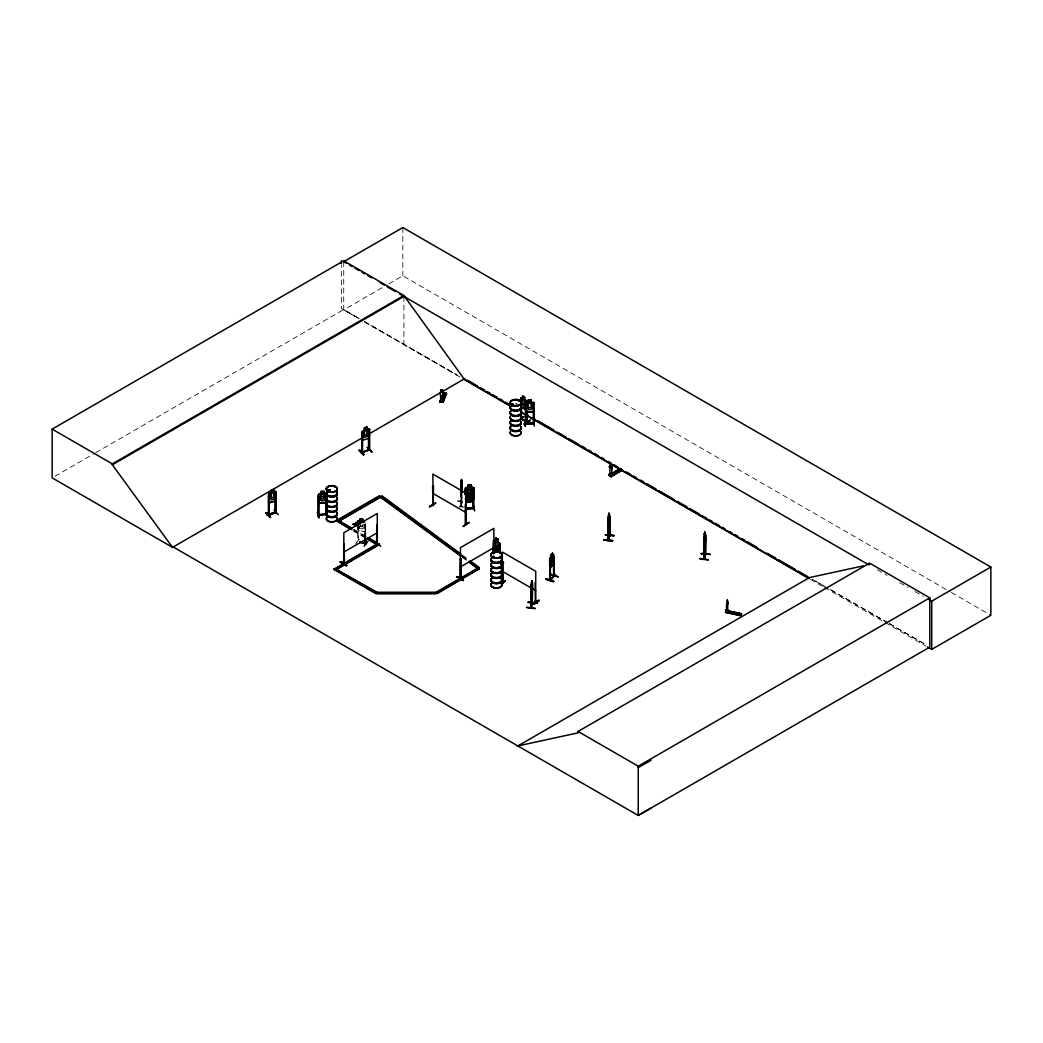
<?xml version="1.0" encoding="UTF-8"?>
<svg xmlns="http://www.w3.org/2000/svg" width="1043" height="1043" viewBox="0 0 1043 1043"><rect width="100%" height="100%" fill="white"/><g stroke="black" fill="none" stroke-linecap="round" stroke-linejoin="round"><path stroke-width="0.75" stroke-dasharray="5 3.75" d="M461.123 491.761L461.019 494.904M461.371 494.16L460.85 496.963L461.162 495.699M461.162 494.904L461.462 493.352M461.41 495.608L461.058 498.202L461.462 494.147M457.694 500.94L466.508 501.527M460.863 490.249L460.941 506.598L461.045 494.838M461.893 493.535L461.254 505.92M462.153 501.383L460.928 506.533M462.284 501.644L461.254 506.624L461.267 493.704M359.418 527.98L360.057 526.402L362.729 526.063L360.057 526.806L359.418 528.371L358.922 527.68L359.418 528.371M358.922 528.084L359.431 526.454M360.057 526.806L360.656 524.864M360.656 525.268L360.148 526.48L362.729 526.467M365.598 529.492L364.724 531.721L365.65 529.583M356.263 542.895L359.261 539.075L355.806 543.82M364.867 537.262L364.867 524.394L365.728 524.407L365.611 537.432L353.082 530.248M358.44 530.183L357.645 527.575L358.427 530.196L364.763 531.669L358.505 530.118M54.966 476.247L94.378 453.483M95.787 452.675L343.721 309.523L359.118 318.415M343.721 261.689L343.721 309.927L383.146 287.177M388.765 283.918L402.846 275.795L949.951 591.668M360.148 526.076L362.729 526.063M359.431 526.858L357.293 526.741M460.85 496.651L460.758 490.288M457.655 501.109L466.469 501.67M461.723 501.97L462.192 493.548M459.611 506.546L462.57 506.702M459.572 506.794L465.452 507.172M364.867 524.394L365.611 524.577M362.873 524.798L365.65 525.45M360.383 526.389L362.886 526.989L362.886 524.042M360.383 528.279L362.886 528.892L364.216 527.328L364.216 524.368M358.909 318.532L341.361 308.441L341.361 265.391M364.529 321.766L457.095 374.998L364.724 321.648M827.66 588.096L812.236 579.217L827.62 588.109M887.971 622.775L829.068 588.891L887.815 622.867M889.366 623.571L927.24 645.356M951.372 592.476L990.85 615.279M877.306 569.752L887.071 575.384M899.627 582.633L908.01 587.47M914.985 591.498L923.355 596.335M889.21 623.662L927.005 645.487M343.721 309.927L359.118 318.819M364.724 322.052L460.367 377.266M810.359 579.334L823.057 586.674M824.478 587.483L883.747 621.706M885.155 622.528L926.08 646.152M354.307 529.544L366.836 536.78M352.912 529.336L366.836 537.38M353.082 530.848L364.229 537.275M462.297 555.098L467.486 558.918M462.297 555.697L467.486 559.517M462.245 556.662L467.42 560.482M462.245 557.275L467.42 561.095M461.801 493.991L461.801 502.087M403.915 296.434L403.915 344.672M402.846 227.557L402.846 275.795M365.65 523.208L365.728 537.275M364.985 524.225L364.985 537.093M358.323 526.037L358.44 541.956M357.736 524.42L357.71 541.786M515.672 404.11A5.606 3.233 0 0 1 517.119 404.215M515.672 403.85A5.515 3.181 0 0 1 517.093 403.954M462.57 506.298L459.624 506.129L462.557 506.376"/><path stroke-width="1.5" d="M461.332 490.445L461.267 487.277M461.306 482.114L461.319 481.11M726.515 605.409L726.762 611.55L727.584 610.52L727.779 603.076M460.941 487.407L461.671 483.496L461.189 490.888L461.567 479.311L461.228 481.11M611.485 475.308L611.863 469.22A1.969 1.134 60 0 0 611.576 466.521L611.485 466.573A1.969 1.134 60 0 1 611.772 469.272L611.863 469.22M727.14 599.934L726.632 605.435M726.097 610.246L726.971 610.403M461.241 491.057L461.449 487.146M461.019 491.305L461.345 486.82M461.019 489.428L461.175 490.497L461.619 486.207M531.539 582.307L531.878 580.638L531.07 585.788M442.74 400.877L443.171 394.658A1.969 1.578 20.4 0 0 442.767 392.077L442.636 389.926L441.098 389.639M531.382 584.667L531.187 607.926L532.699 602.241L532.243 602.724M608.577 540L608.212 539.153M704.338 559.113L704.416 533.56L704.416 535.946M705.59 535.372L705.733 554.172M704.273 558.435L705.798 553.52L705.264 554.693L705.72 534.929M535.32 608.617C521.943 605.853 525.255 608.33 535.385 608.382M603.754 540.261C612.541 538.488 618.499 542.895 603.832 539.987M708.34 559.895C694.977 557.131 698.288 559.609 708.406 559.648M460.941 490.64L461.788 480.549L461.893 491.918M460.941 485.855L461.058 484.434M461.019 484.995L461.41 480.119M550.391 579.113C562.738 567.431 548.761 582.333 550.117 579.491M611.055 463.705L610.298 463.574L610.09 465.765A1.969 1.134 60 0 0 609.894 468.085L609.907 474.63L610.676 473.991M609.907 474.356L610.781 474.369M531.056 606.635L530.887 607.9L530.809 587.131L532.23 581.89L531.865 583.141M608.225 523.247L608.473 524.316L608.956 513.143L607.952 519.662L608.043 540.417L609.712 535.463M705.381 554.198L703.856 559.139L703.829 538.397L705.394 533.56M703.908 538.436L704.09 537.015M608.695 515.868L609.281 514.499M726.88 610.285L726.293 609.503L726.436 610.937L741.573 614.066L740.517 615.696L725.537 612.437L725.824 611.811L725.55 612.437M440.876 389.899L440.837 391.842A1.969 1.578 20.4 0 0 440.446 394.319L440.42 394.397M441.124 400.238C442.441 399.56 441.293 401.125 441.906 399.951M553.898 561.447L553.585 564.25L554.029 561.434M461.162 488.58L461.462 487.016L461.606 491.044M461.162 490.471L461.462 488.919M461.462 482.609L461.045 490.014M462.192 482.296L462.114 492.4M545.724 579.165C552.999 579.034 559.478 584.51 545.724 579.165L553.403 581.72M545.932 578.904L553.611 581.472M727.727 604.093L727.714 601.954M329.601 490.966L328.858 490.132L328.023 490.849M328.167 490.875L328.714 490.184M328.701 490.823L329.458 490.64M334.79 487.394L335.038 486.729M518.58 400.955L519.258 401.346M519.036 400.76L518.54 401.19M493.104 557.184L493.665 556.284M492.765 556.61L494.343 556.727L493.508 556.571M499.819 553.559L500.027 543.586M616.048 471.697L617.169 471.971M616.869 472.205L616.869 471.332M741.351 614.405L726.358 611.146L726.658 609.686L728.183 610.025L727.14 612.45C728.014 611.042 724.716 610.546 725.706 612.189L740.882 615.148L725.693 611.159M610.246 474.278L612.254 475.791L612.254 474.943L610.937 476.182M340.174 562.164C343.043 559.922 353.577 571.642 340.201 562.099M457.095 576.518C476.403 588.122 444.109 569.23 463.105 580.612M531.382 583.22L531.682 582.229M532.699 583.65L532.23 603.349M531.304 589.908L531.774 583.924L531.239 607.873M528.188 602.437L537.015 603.037L528.266 602.124M531.056 595.331C534.368 575.319 531.135 601.628 530.887 593.532M531.056 606.843L532.243 602.919L532.126 581.877M530.9 607.847L532.543 602.945M608.551 514.942L609.047 513.156L609.19 515.62M608.551 515.737L608.851 514.747M608.225 518.254L609.386 514.395M609.399 535.933L609.555 516.129L609.881 535.411M609.712 535.972L609.855 516.168M608.473 522.413L608.929 516.441L608.473 540.352M605.37 534.811L614.171 535.554L605.435 534.642M608.121 527.836C611.628 509.844 608.343 532.556 607.965 525.972M608.538 539.961L608.095 539.244M609.399 535.228L609.92 534.72L609.529 535.385M608.551 514.812L607.991 540.378M609.399 535.437L608.525 539.387M608.434 540.352L609.894 535.515M704.416 533.703L704.912 531.917L704.338 543.077L704.077 542.008M704.416 534.485L704.586 533.586M704.338 541.174L704.794 535.202L704.221 559.204L705.759 554.276M701.222 553.716L710.035 554.315L701.3 553.403M703.986 546.597C707.35 528.827 704.312 550.613 703.908 544.811M276.239 512.621L268.507 515.125L269.224 514.212M276.226 511.957L275.417 512.204L276.121 512.009M362.625 451.593L361.634 452.362L362.651 451.736M369.496 449.364L368.7 449.611M369.509 450.015L361.83 452.545L368.505 449.637M275.352 500.875L276.291 498.293M276.239 498.241L275.417 500.94L269.459 502.869L268.677 500.757M362.038 438.125L362.808 440.172L368.7 438.334L369.522 429.273L369.496 450.068L369.287 430.59L368.583 430.824L368.661 450.302L368.583 430.824M500.027 549.909L499.31 551.956L494.434 549.205L493.795 546.48L494.499 549.166M442.74 390.408L442.767 392.077M446.026 393.159L442.415 402.076L443.223 402.272L439.898 401.881L441.567 397.344M439.963 401.881L441.789 397.174M443.132 393.576L446.013 393.941L443.132 393.576L443.471 392.494L446.573 393.237L443.249 392.82M443.471 392.494C445.713 395.962 435.661 411.281 443.066 394.384M439.885 401.868L441.645 398.934M442.701 395.923L444.005 392.82M440.641 401.855L441.789 398.752M442.884 395.832L444.24 392.963M441.997 401.751L442.036 400.264L441.15 400.16L441.124 401.646M443.001 401.216L442.232 402.155L445.987 393.172M442.597 402.194L446.13 393.172M442.845 402.233L446.352 392.846M443.158 402.272L446.587 393.224M550.183 558.07L549.674 580.169M265.835 512.934C274.465 523.469 269.25 512.296 265.835 512.947M266.226 512.439L270.528 517.237L266.213 512.726M359.118 450.341C362.416 449.507 367.814 460.993 359.118 450.341L363.459 454.774M359.483 449.859L363.877 454.67M726.241 610.272L726.436 609.542L726.111 611.433M441.711 400.46L441.385 400.708M735.172 612.58L734.715 613.284M326.994 500.444L326.016 502.948L319.236 503.404L318.363 501.161M726.371 611.146L726.645 610.52L725.615 612.124M726.71 610.637L741.495 614.197M740.543 615.683L741.625 613.779L726.58 610.481M356.093 522.634L355.35 526.024L356.002 524.055L358.662 523.716M355.35 526.024L356.002 524.055M354.855 525.737L356.093 522.23M465.191 492.7L466.182 490.249L472.987 489.949L473.887 492.335M472.818 496.546L473.783 494.147M356.08 524.134L358.179 523.847L356.08 524.134L356.589 522.517M533.142 411.92L526.389 411.842L533.142 411.92L534.133 409.495M523.821 416.705L521.239 418.373M435.674 503.195L429.468 506.533M505.216 581.147L501.448 583.324M317.489 512.83L318.754 517.576M317.502 512.53L318.806 517.954L317.567 512.491M433.014 504.825L433.445 505.412M466.286 523.716L465.347 524.173L465.426 504.877L466.221 505.086L465.426 504.877M502.061 582.489L502.974 583.402L502.335 563.741L502.035 583.154L502.648 582.789M534.89 601.42L535.841 601.642L534.903 601.589M502.27 582.998L502.335 552.021L535.75 571.316L535.607 602.502C533.664 601.433 536.741 603.128 535.724 601.576M521.331 418.373L521.331 419.077L521.474 407.657M525.216 420.851L525.268 426.339L524.825 421.176M526.298 421.281L527.119 422.167L520.913 418.582M527.054 410.864L526.898 422.285L526.18 421.92L526.259 410.668M726.293 609.855L725.98 611.407M343.968 563.077L344.373 562.803M343.538 563.663L344.19 544.029L344.412 563.52M376.51 544.629L377.331 544.498L377.266 513.469L343.838 532.764L343.773 563.82L344.464 562.907M460.172 577.861L460.81 577.522M550.404 579.83L550.365 558.657L551.043 554.733L552.581 553.311L551.043 554.733M553.468 554.759L553.664 576.127M554.315 575.228L553.611 575.527M318.167 515.333C345.416 512.569 300.254 515.998 326.981 514.095M728.105 610.82L727.219 612.163L727.219 611.498M609.49 535.476L609.542 514.721M499.936 553.533L499.884 553.325M358.44 522.66L357.593 522.647L358.44 522.66L358.44 525.881M365.689 543.181L359.692 541.943M364.163 546.141L367.866 541.486M269.211 513.977C258.116 517.263 288.011 508.502 268.716 514.408L268.716 515.112L268.638 494.343L269.446 493.235L275.391 491.37L276.291 491.918L276.121 512.713L275.417 512.908L275.313 493.417L276.16 493.352L275.456 493.574M364.45 427.695L363.316 435.805L364.581 437.304L366.94 436.535L368.218 434.227L368.218 429.794L366.94 429.403L367.032 426.926L364.45 427.695L364.529 430.133L361.908 431.75L361.973 452.493M368.635 428.856L361.908 431.75L362.69 440.224M357.697 521.304C359.274 518.932 355.924 524.629 357.593 525.868M360.291 518.684C366.993 520.874 357.71 516.337 360.383 521.161L359.04 521.63L359.04 524.577M465.96 507.954L473.665 507.628L473.874 508.528L473.783 487.824M525.268 422.989L526.259 423.875L526.167 404.397L525.359 404.397M525.268 423.693L534.133 423.693M327.007 494.121L325.977 493.3L319.262 493.821L318.363 494.799L318.232 515.542L319.184 515.438L318.949 514.538M318.454 494.825L319.262 493.821M552.49 553.272L552.529 555.802L553.572 554.693L550.117 558.109L551.043 557.105M550.117 560.43L549.987 580.26L549.987 560.912M553.611 576.231L554.055 556.493L554.354 575.945L550.078 580.182M554.328 556.571L553.664 556.884M550.169 579.178L554.368 575.827M465.191 499.089L466.221 499.871L472.961 499.532L473.887 498.645L473.874 487.785L470.875 487.146M470.993 499.675L473.887 498.697M318.258 515.333L319.184 515.438M326.055 514.694L326.941 514.616L325.964 514.694L326.055 495.399L326.889 495.503L326.094 495.568M326.863 514.825L326.824 512.139M343.616 562.92L344.412 562.829M268.468 514.864L276.043 512.439L275.339 511.944L275.222 512.739L275.313 493.417M443.392 396.627C445.648 396.275 441.684 395.414 443.392 396.757M473.783 508.528L465.843 508.919M473.874 507.824L465.999 508.189M511.996 404.475L513.352 404.371M512.478 404.215L511.878 404.723L512.739 404.176M513.117 404.945L512.882 404.189M493.652 556.923L493.352 556.962M520.731 398.1L521.383 397.526C524.147 400.708 522.1 392.181 522.791 398.491L521.761 398.687L521.761 403.119L522.791 405.61L524.707 406.718L525.737 405.414L525.737 400.981L524.707 399.599L524.838 397.148L522.712 396.001M493.861 540.078L494.525 539.596L500.092 543.586M493.861 540.183L494.551 539.7M441.763 400.629L441.684 400.147M533.247 422.989L534.133 422.989M534.133 423.171L525.294 423.197M534.042 422.989L534.133 423.875M553.963 576.271L553.481 554.654M610.937 475.517L611.237 476.729L609.008 475.243L620.728 468.946L609.568 475.777L609.008 474.409C610.559 471.814 611.172 477.12 609.829 475.439M609.242 475.582L620.728 468.946M610.559 476.351L622.41 469.754L611.211 476.716M621.876 469.819L622.554 470.197M619.177 469.207C624.77 471.723 616.739 469.624 620.324 468.542L622.123 469.95M495.946 538.032L498.019 539.205L495.946 538.032L495.946 550.052M497.954 541.617L498.019 539.205M468.177 487.316L466.729 488.176L466.729 492.609L468.177 494.447L468.177 498.867L470.888 498.75L470.888 494.317L472.336 492.361L472.336 487.941L470.888 487.211L470.98 484.695L468.072 484.812L468.177 487.316L465.178 488.163L465.191 494.578M433.054 505.516L432.584 485.908L433.366 486.116L433.21 505.568L433.366 486.116M344.399 544.159L343.629 544.355M376.419 544.72L377.044 525.059L376.64 544.85L377.044 543.651M429.507 506.924L435.739 502.882L429.507 506.52M374.411 542.386L380.721 545.984L374.111 542.191M465.999 523.795L466.221 523.651M463.066 526.298L469.324 522.282L463.405 526.493M460.25 559.257L461.032 559.048L461.097 578.357L460.198 578.526L460.25 559.257L461.032 559.048M493.104 552.686L493.665 539.961L493.326 552.816M494.082 541.421L494.082 552.673M499.467 552.777L499.688 544.615L500.262 552.973M500.262 544.941L499.467 544.733M503.339 562.125L500.836 563.572L503.365 562.164M500.836 563.963L503.365 562.438M501.188 564.172L503.652 562.646M502.648 583.493L502.909 564.067M501.188 583.233C510.509 578.722 501.357 582.085 502.687 583.493M535.189 582.711L535.502 602.463M538.827 600.207C539.387 603.78 523.964 607.052 538.866 600.273M532.595 604.249L538.918 600.612L532.947 604.432M173.294 547.014L172.617 547.419L52.15 477.863L52.15 429.129L343.721 260.789L403.915 295.534L464.109 379.026L510.522 405.831M343.721 260.789L343.721 261.689L402.846 227.557L990.85 567.04L990.85 615.279L931.725 649.411L927.501 646.96M52.15 429.129L112.344 463.874L403.915 295.534M650.988 808.169L638.225 815.443L173.216 546.975L172.525 547.366L112.344 464.774L403.915 296.434M172.525 547.366L362.925 437.447M368.544 434.201L464.787 378.635M520.913 399.286L521.331 419.077L526.832 422.246L526.832 410.994M524.772 399.56L526.898 401.542M350.305 529.231L336.381 520.6L379.365 495.777L460.941 555.71M336.381 521.2L379.365 496.377L460.941 556.31M461.006 554.146L381.947 495.855L338.806 521.2L381.947 496.468L393.615 505.06M521.018 418.047L523.521 416.6M526.193 421.385L521.331 418.569L527.119 421.463M526.298 421.985L526.48 412.154M524.212 424.188L530.17 420.042L530.483 420.616M343.838 552.06L377.266 532.764M451.332 584.015L436.013 592.854L376.927 592.854L375.715 593.558L333.943 569.439L376.927 544.016M333.943 569.439L343.512 563.911M347.684 561.499L357.436 555.867M360.226 554.263L376.927 544.615L377.044 525.059M379.365 544.016L336.381 569.439L379.365 544.615L368.231 537.575M333.943 568.839L375.715 592.959L376.927 592.255L436.013 592.255L479.154 567.522L454.122 582.398M611.485 464.331L611.146 463.939M610.09 465.765L610.181 465.713A1.969 1.134 60 0 0 609.803 468.138L609.894 468.085M610.324 473.835L609.008 474.409M615.083 471.736L616.23 470.901L618.316 472.27L616.23 470.901M617.26 470.484L618.408 469.65L620.494 470.862M608.838 475.347L620.324 468.542M609.021 475.36L620.337 468.815M610.716 476.325L622.006 469.676M610.937 476.547L622.41 469.911M460.471 566.949L493.887 547.653M335.155 568.735L376.927 592.255L376.927 593.845L436.013 593.845L436.013 592.255L437.239 592.959L479.011 568.839L437.239 593.558L436.013 592.854M517.172 746.345L809.433 577.6L863.278 565.893M517.849 745.941L578.044 732.851L578.044 731.456L869.614 563.116L929.808 597.861L929.808 647.103L638.225 815.443L638.225 766.201L929.808 597.861M869.614 564.511L868.936 564.915L399.717 294.009M928.935 599.556L931.725 601.172L990.85 567.04M638.225 767.609L650.988 760.334M531.226 402.337L531.226 399.912L528.319 399.964L528.423 402.415L526.963 403.211L526.963 407.644L528.423 409.547L531.135 409.547L532.582 407.644L532.582 403.211L531.135 402.415L531.135 399.99M362.508 452.323L362.456 451.371M368.596 449.39L369.157 449.168M268.494 514.89L268.442 495.647L269.133 495.412L269.25 514.942M276.226 512.661L276.004 493.196M443.171 395.936L442.975 396.601M364.894 543.507L365.806 543.729M512.439 404.775L512.895 404.306M334.725 486.898L335.103 487.29M328.584 490.223L328.115 490.966L329.419 490.966M328.48 490.51L329.223 490.51M734.533 612.776L735.537 612.906M369.561 429.325L366.901 429.364L366.901 426.991M362.416 432.819L361.712 433.041L362.56 432.975L362.534 452.349M368.74 430.981L369.287 430.59M372.038 452.036L367.266 447.304L371.608 451.775M361.712 452.336L369.287 449.885M273.709 489.48L273.67 492.009L274.935 492.387L274.935 496.82L273.67 499.128L271.297 499.897L270.033 498.411L271.167 490.301L273.709 489.48L273.709 491.853M271.219 490.353L273.748 489.532M269.29 495.568L268.442 495.647M275.313 500.823L269.472 502.713L268.716 494.343M273.996 510.314L278.403 514.681M365.571 543.168L359.809 541.786M369.365 449.859L368.844 450.263M269.133 495.412L269.211 514.681M495.946 540.561L494.904 540.769L494.904 545.189L495.946 547.679L497.876 548.774L498.919 547.471L498.919 543.038L497.876 541.656M532.021 583.102L531.787 580.625M352.743 524.121L355.454 523.769M352.743 524.525L355.363 524.512M356.002 524.46L358.662 524.121M533.338 422.963L533.338 423.927L533.247 404.397L534.042 404.397M443.327 396.027L444.188 396.379M318.258 496.038L319.093 496.142L318.258 496.038L318.324 515.516M318.363 497.042L327.007 496.377M319.301 503.326L325.938 502.804M512.178 404.958L512.96 405.192M432.728 505.047L433.366 505.386L432.793 474.057L466.221 493.352L466.065 524.538L465.426 524.186L466.182 524.316M465.647 524.055L465.647 504.76M465.96 524.512L465.908 489.389L465.1 489.428L465.126 494.434M473.796 492.348L472.922 490.027L466.182 490.249M466.221 499.871L468.085 499.74M468.085 502.113C475.295 501.083 465.439 504.264 468.177 499.662L466.729 498.932L468.177 488.111L470.888 487.994L470.888 492.426L472.336 494.252L472.336 498.684L470.888 499.532L470.993 502.048M468.177 484.943L470.888 484.839M466.156 487.407L472.818 487.12L473.783 487.876M472.961 489.089L473.079 508.619L472.961 489.089L473.757 489.063M466.078 496.911L472.896 496.611L473.887 494.213M473.652 505.829L474.682 510.953M534.199 426.235L534.133 403.119L533.116 402.285L526.337 402.285L525.411 403.198L525.45 423.927L534.042 423.875M525.359 404.58L526.167 404.58M533.247 404.58L534.042 404.58M526.259 423.367L533.142 423.367M376.927 593.245L436.013 593.245M461.162 480.979L461.254 483.352M461.788 480.862L461.801 492.387M367.345 447.616L371.673 452.088M512.882 404.436L512.165 404.567M616.869 471.475L616.074 471.736L616.7 472.088M552.451 553.403L553.168 560.274L551.095 564.263L550.365 563.09M610.181 474.265L610.155 473.744M705.407 533.481L705.264 554.693M603.819 540.013L612.567 540.874M701.235 553.572L709.97 554.472M528.201 602.306L536.949 603.193M365.611 543.911L364.789 543.703L364.985 538.696M442.558 394.945L445.452 395.297M442.258 395.753L445.139 396.118M442.767 400.812L440.837 400.577L440.446 394.319M460.406 578.722L460.471 547.653L493.887 528.358L493.861 552.803M726.619 605.566L726.88 611.576M725.615 611.289L727.14 611.615M725.615 612.228L740.686 615.448M359.692 542.451L365.715 543.677M358.466 520.613L364.737 522.087M360.383 521.956L362.886 522.569M357.606 523.508L360.239 524.134M734.559 613.245L735.589 612.867M549.674 565.801L549.635 559.387M550.404 574.106L558.07 576.662M558.122 576.962L550.443 574.393M704.39 558.018L704.442 558.761M495.946 541.356L497.876 542.451M495.946 545.776L497.876 546.884M457.056 576.857L463.444 580.456M343.721 261.689L346.524 263.305M349.327 264.922L352.13 266.539M354.92 268.155L359.118 270.58M361.921 272.197L364.724 273.814M367.527 275.43L371.725 277.855M380.121 282.705L384.319 285.13M387.122 286.747L395.519 291.584M526.141 400.343L521.317 397.566L520.731 402.846M467.603 380.252L477.446 385.936M480.262 387.566L484.487 390.004M487.29 391.62L490.106 393.25M492.922 394.867L497.146 397.305M499.962 398.934L502.765 400.564M505.581 402.181L509.805 404.619M525.281 413.549L528.084 415.179M532.308 417.617L535.124 419.234M537.94 420.864L553.416 429.794M557.627 432.232L566.075 437.108M568.878 438.725L578.735 444.409M581.538 446.039L585.762 448.477M588.578 450.094L591.394 451.723M594.21 453.353L598.421 455.778M601.237 457.408L604.053 459.037M608.265 461.462L611.081 463.092M613.897 464.722L618.121 467.16M626.556 472.023L630.78 474.461M633.596 476.09L636.399 477.707M640.624 480.145L643.44 481.775M646.256 483.391L656.099 489.076M658.915 490.705L674.391 499.636M677.194 501.266L687.05 506.95M689.853 508.567L699.71 514.264M702.513 515.881L706.737 518.319M709.553 519.949L712.369 521.565M715.185 523.195L719.396 525.633M722.212 527.25L725.028 528.879M729.24 531.317L732.056 532.934M734.872 534.564L737.688 536.18M741.912 538.618L744.715 540.248M747.531 541.865L757.374 547.562M767.231 553.246L775.666 558.109M778.482 559.739L795.366 569.478M798.169 571.108L808.025 576.792M520.366 411.516L808.742 578.005M463.183 378.896L511.174 406.601M522.465 413.119L532.334 418.83M535.163 420.459L808.951 578.526M617.26 470.315L619.346 471.527M615.083 471.566L617.169 472.766M609.738 474.083L612.085 475.53M432.793 493.352L466.221 512.648M502.335 571.316L535.75 590.612M468.724 561.447L479.011 568.839M468.724 562.047L479.011 569.439M351.517 527.927L337.593 519.896L341.765 522.908M344.555 524.512L351.517 528.54M368.231 538.188L379.365 544.615M336.381 520.6L351.687 529.44M367.006 538.279L378.153 545.32L367.006 538.879M336.55 569.543L340.722 571.955M343.512 573.559L376.927 592.854M578.044 731.456L638.225 766.201M368.674 428.777L369.483 429.377M275.313 491.409L276.199 491.983M470.08 560.834L479.154 567.522M396.197 506.976L437.669 537.549M444.149 542.321L459.702 553.794M471.371 562.386L479.154 568.122M325.99 493.352L326.902 494.16L326.811 514.864M492.765 557.105L494.017 556.545M534.133 403.185L533.116 402.285M432.61 505.268L432.506 504.473M473.848 508.358L466.012 508.867M440.342 401.92L440.12 400.851L443.34 401.138L443.34 400.29L443.119 400.942L440.459 399.938L440.459 400.773M369.561 435.7L368.7 438.334M269.446 493.235L268.638 494.343M532.126 581.981L532.243 603.415M318.441 501.096L319.249 503.456M525.411 409.495L526.311 411.92M530.183 420.342L523.912 423.953M531.056 590.729L531.304 591.798L531.878 580.638M321.231 493.678L321.231 491.305L324.112 491.07L324.021 493.587L325.468 494.265L325.468 498.697L324.021 500.718L321.335 500.927L319.888 499.141L319.888 494.708L321.335 493.795L321.322 491.37M727.923 602.645L727.466 600.025M461.58 483.483L461.762 485.347M931.725 601.172L931.725 649.411M740.113 613.453L739.07 614.875M737.57 612.893L736.541 614.327M736.228 612.606L735.185 614.027M734.702 612.267L733.659 613.701M704.794 532.034L704.794 534.407M614.092 535.828L605.357 534.955M611.576 464.787L611.485 466.573M609.829 474.03L609.738 475.491M528.319 399.912L528.319 402.337M520.796 398.061L520.796 402.807M499.688 544.615L499.688 552.647M497.954 539.244L497.876 551.147M496.012 538.149L496.012 540.522M494.656 541.734L494.656 552.999M494.434 541.865L494.434 551.512M493.665 539.961L493.665 553.911M468.19 499.714L468.19 502.087M460.81 558.931L460.993 578.409M460.68 577.522L460.602 578.682M442.78 401.177L442.78 401.855L440.342 400.877M365.728 538.879L365.689 543.885L365.611 539.048M364.867 538.866L364.92 543.755M363.003 519.284L362.886 521.774M360.422 518.736L360.422 521.109M344.19 544.029L344.19 563.324M341.361 260.607L341.361 263.801M326.055 495.399L326.003 514.877M319.041 495.973L319.015 515.503M112.344 463.874L112.344 464.774M501.292 563.468A5.606 3.233 0 0 1 496.442 568.318A5.606 3.233 0 0 1 491.579 563.468M501.227 563.807A5.528 3.194 0 0 1 496.442 568.591A5.528 3.194 0 0 1 491.644 563.807M501.201 567.966A5.489 3.168 0 0 1 496.442 572.724A5.489 3.168 0 0 1 491.683 567.966M501.292 558.148A5.606 3.233 0 0 1 496.442 562.998A5.606 3.233 0 0 1 491.579 558.148M501.214 562.907A5.515 3.181 0 0 1 496.442 567.692A5.515 3.181 0 0 1 491.657 562.907M501.214 558.474A5.515 3.181 0 0 1 496.442 563.259A5.515 3.181 0 0 1 491.657 558.474M501.292 563.194A5.606 3.233 0 0 1 496.442 568.044A5.606 3.233 0 0 1 491.579 563.194M501.292 557.875A5.606 3.233 0 0 1 496.442 562.725A5.606 3.233 0 0 1 491.579 557.875M501.227 557.588A5.528 3.194 0 0 1 496.442 562.373A5.528 3.194 0 0 1 491.644 557.588M501.292 578.643A5.606 3.233 0 0 1 496.442 583.493A5.606 3.233 0 0 1 491.579 578.643M501.227 578.982A5.528 3.194 0 0 1 496.442 583.767A5.528 3.194 0 0 1 491.644 578.982M501.201 583.141A5.489 3.168 0 0 1 496.442 587.9A5.489 3.168 0 0 1 491.683 583.141M501.214 568.748A5.515 3.181 0 0 1 496.442 573.533A5.515 3.181 0 0 1 491.657 568.748M501.24 583.259A5.541 3.194 0 0 1 496.442 588.056A5.541 3.194 0 0 1 491.644 583.259M501.227 583.441A5.528 3.194 0 0 1 496.442 588.226A5.528 3.194 0 0 1 491.644 583.441M501.292 573.324A5.606 3.233 0 0 1 496.442 578.174A5.606 3.233 0 0 1 491.579 573.324M501.214 578.083A5.515 3.181 0 0 1 496.442 582.868A5.515 3.181 0 0 1 491.657 578.083M501.214 573.65A5.515 3.181 0 0 1 496.442 578.435A5.515 3.181 0 0 1 491.657 573.65M501.292 578.37A5.606 3.233 0 0 1 496.442 583.22A5.606 3.233 0 0 1 491.579 578.37M501.292 573.05A5.606 3.233 0 0 1 496.442 577.9A5.606 3.233 0 0 1 491.579 573.05M501.214 572.763A5.515 3.181 0 0 1 496.442 577.535A5.515 3.181 0 0 1 491.657 572.763M521.083 412.102A5.606 3.233 0 0 1 514.942 416.157A5.606 3.233 0 0 1 510.809 411.32M520.992 416.587A5.515 3.181 0 0 1 515.672 420.59A5.515 3.181 0 0 1 510.34 416.587M521.083 406.783A5.606 3.233 0 0 1 514.942 410.825A5.606 3.233 0 0 1 510.809 406.001M521.083 411.829A5.606 3.233 0 0 1 514.942 415.883A5.606 3.233 0 0 1 510.809 411.046M521.083 406.509A5.606 3.233 0 0 1 514.942 410.551A5.606 3.233 0 0 1 510.809 405.727M520.992 407.109A5.515 3.181 0 0 1 515.672 411.111A5.515 3.181 0 0 1 510.34 407.109M520.992 406.209A5.515 3.181 0 0 1 515.672 410.225A5.515 3.181 0 0 1 510.34 406.209M521.005 412.428A5.528 3.194 0 0 1 515.672 416.444A5.528 3.194 0 0 1 510.327 412.428M520.992 411.542A5.515 3.181 0 0 1 515.672 415.544A5.515 3.181 0 0 1 510.34 411.542M521.005 416.887A5.528 3.194 0 0 1 515.672 420.903A5.528 3.194 0 0 1 510.327 416.887M521.083 427.278A5.606 3.233 0 0 1 514.942 431.333A5.606 3.233 0 0 1 510.809 426.496M520.992 417.383A5.515 3.181 0 0 1 515.672 421.385A5.515 3.181 0 0 1 510.34 417.383M520.979 431.763A5.489 3.168 0 0 1 515.672 435.752A5.489 3.168 0 0 1 510.366 431.763M521.018 417.096A5.541 3.194 0 0 1 515.672 421.111A5.541 3.194 0 0 1 510.314 417.096M521.083 421.959A5.606 3.233 0 0 1 514.942 426A5.606 3.233 0 0 1 510.809 421.176M521.083 427.004A5.606 3.233 0 0 1 514.942 431.059A5.606 3.233 0 0 1 510.809 426.222M521.083 421.685A5.606 3.233 0 0 1 514.942 425.727A5.606 3.233 0 0 1 510.809 420.903M520.992 422.285A5.515 3.181 0 0 1 515.672 426.287A5.515 3.181 0 0 1 510.34 422.285M520.992 421.385A5.515 3.181 0 0 1 515.672 425.401A5.515 3.181 0 0 1 510.34 421.385M520.992 427.604A5.515 3.181 0 0 1 515.672 431.619A5.515 3.181 0 0 1 510.34 427.604M520.992 426.717A5.515 3.181 0 0 1 515.672 430.72A5.515 3.181 0 0 1 510.34 426.717M521.005 432.063A5.528 3.194 0 0 1 515.672 436.078A5.528 3.194 0 0 1 510.327 432.063M336.641 497.328A5.606 3.233 0 0 1 331.778 502.178A5.606 3.233 0 0 1 326.928 497.328M336.563 497.667A5.515 3.181 0 0 1 331.778 502.439A5.515 3.181 0 0 1 327.007 497.667M336.55 501.839A5.502 3.181 0 0 1 331.778 506.598A5.502 3.181 0 0 1 327.02 501.839M336.576 502.126A5.541 3.194 0 0 1 331.778 506.911A5.541 3.194 0 0 1 326.994 502.126M336.641 492.009A5.606 3.233 0 0 1 331.778 496.859A5.606 3.233 0 0 1 326.928 492.009M327.815 491.331A5.606 3.233 0 0 1 330.331 490.497M336.563 496.768A5.515 3.181 0 0 1 331.778 501.553A5.515 3.181 0 0 1 327.007 496.768M336.563 492.335A5.515 3.181 0 0 1 331.778 497.12A5.515 3.181 0 0 1 327.007 492.335M327.88 491.683A5.515 3.181 0 0 1 330.357 490.862M336.641 497.055A5.606 3.233 0 0 1 331.778 501.905A5.606 3.233 0 0 1 326.928 497.055M336.641 491.735A5.606 3.233 0 0 1 331.778 496.585A5.606 3.233 0 0 1 326.928 491.735M327.815 491.057A5.606 3.233 0 0 1 330.331 490.223M336.563 491.449A5.515 3.181 0 0 1 331.778 496.22A5.515 3.181 0 0 1 327.007 491.449M327.88 490.784A5.515 3.181 0 0 1 330.357 489.962M336.641 512.504A5.606 3.233 0 0 1 331.778 517.354A5.606 3.233 0 0 1 326.928 512.504M336.563 512.843A5.515 3.181 0 0 1 331.778 517.615A5.515 3.181 0 0 1 327.007 512.843M336.55 517.015A5.502 3.181 0 0 1 331.778 521.774A5.502 3.181 0 0 1 327.02 517.015M336.55 502.622A5.502 3.181 0 0 1 331.778 507.393A5.502 3.181 0 0 1 327.02 502.622M336.563 517.315A5.515 3.181 0 0 1 331.778 522.087A5.515 3.181 0 0 1 327.007 517.315M336.576 502.348A5.541 3.194 0 0 1 331.778 507.146A5.541 3.194 0 0 1 326.994 502.348M336.641 507.185A5.606 3.233 0 0 1 331.778 512.035A5.606 3.233 0 0 1 326.928 507.185M336.563 511.944A5.515 3.181 0 0 1 331.778 516.728A5.515 3.181 0 0 1 327.007 511.944M336.563 507.511A5.515 3.181 0 0 1 331.778 512.296A5.515 3.181 0 0 1 327.007 507.511M336.641 512.23A5.606 3.233 0 0 1 331.778 517.08A5.606 3.233 0 0 1 326.928 512.23M336.641 506.911A5.606 3.233 0 0 1 331.778 511.761A5.606 3.233 0 0 1 326.928 506.911M336.563 506.624A5.515 3.181 0 0 1 331.778 511.396A5.515 3.181 0 0 1 327.007 506.624M461.788 487.224L461.788 490.106L461.88 487.224M467.029 493.456L468.959 496.181L467.121 498.997L469.585 496.716L471.971 498.776L470.158 496.155C473.874 493.117 470.758 491.814 469.533 495.66L467.029 493.456M340.474 561.877L346.771 565.515L340.461 561.929M739.096 613.062L738.053 614.822L739.096 613.062M552.203 554.042L551.33 555.71L552.203 554.042M552.451 556.571L551.095 557.927L551.095 562.36L552.451 561.004L552.451 556.571M553.546 564.211L550.091 567.64L553.585 564.25M526.48 402.507L527.054 402.833L526.48 402.507M521.37 407.083L526.193 409.873L521.344 407.07M366.523 427.565L364.998 428.856L366.523 427.565M366.94 430.198L364.581 430.968L364.581 435.4L366.94 434.631L366.94 430.198M273.24 490.171L271.728 491.449L273.24 490.171M273.67 492.804L271.297 493.561L271.297 497.993L273.67 497.224L273.67 492.804M323.539 491.644L321.818 491.788L321.818 492.57L323.539 492.439L323.539 491.644M324.021 494.382L321.335 494.591L321.335 499.023L324.021 498.815L324.021 494.382M470.888 492.413L468.177 492.531L470.888 492.426M470.888 494.317L468.177 494.434L470.888 494.33M470.406 500.744L468.672 500.823L468.672 501.618L470.406 501.54L470.406 500.744M470.406 485.243L468.659 485.321L468.659 486.116L470.406 486.038L470.406 485.243M530.652 400.447L528.905 400.447L528.905 401.229L530.652 401.229L530.652 400.447M531.135 403.211L528.423 403.211L528.423 407.644L531.135 407.644L531.135 403.211M445.791 394.384L442.897 394.019L445.791 394.384M362.429 519.688L360.826 519.297L360.826 520.079L362.429 520.47L362.429 519.688M497.537 539.479L496.285 538.775L497.537 540.274L497.537 539.479M524.368 397.422L523.13 396.705L524.368 398.217L524.368 397.422M524.707 400.395L522.791 399.286L522.791 403.706L524.707 404.814L524.707 400.395M550.209 567.548L549.726 565.736L550.169 567.666M493.678 557.47A5.528 3.194 0 0 0 501.97 554.707A5.528 3.194 0 0 0 493.678 551.943A5.528 3.194 0 0 0 493.678 557.47M493.678 557.927A5.515 3.181 0 0 0 501.957 555.176A5.515 3.181 0 0 0 493.678 552.412A5.515 3.181 0 0 0 493.678 557.927M496.442 573.05A5.528 3.194 0 0 0 501.227 568.266A5.528 3.194 0 0 1 496.442 573.076A5.528 3.194 0 0 1 491.644 568.292A5.528 3.194 0 0 0 496.442 573.05M493.665 557.679A5.541 3.194 0 0 0 501.97 554.902A5.541 3.194 0 0 0 493.665 552.138A5.541 3.194 0 0 0 493.665 557.679M512.908 405.323A5.515 3.181 0 0 0 521.187 402.559A5.515 3.181 0 0 0 512.908 399.808A5.515 3.181 0 0 0 512.908 405.323M512.921 405.792A5.502 3.181 0 0 0 521.174 403.041A5.502 3.181 0 0 0 512.921 400.277A5.502 3.181 0 0 0 512.921 405.792M511.748 405.01A5.541 3.194 0 0 0 521.018 403.576A5.541 3.194 0 0 0 514.238 399.652A5.541 3.194 0 0 0 511.748 405.01M329.014 491.54A5.541 3.194 0 0 0 337.319 488.763A5.541 3.194 0 0 0 329.014 485.999A5.541 3.194 0 0 0 329.014 491.54M329.027 491.774A5.502 3.181 0 0 0 337.293 489.024A5.502 3.181 0 0 0 329.027 486.273A5.502 3.181 0 0 0 329.027 491.774A5.502 3.181 0 0 0 337.293 489.037A5.502 3.181 0 0 0 329.027 486.286A5.502 3.181 0 0 0 329.027 491.788"/></g></svg>
